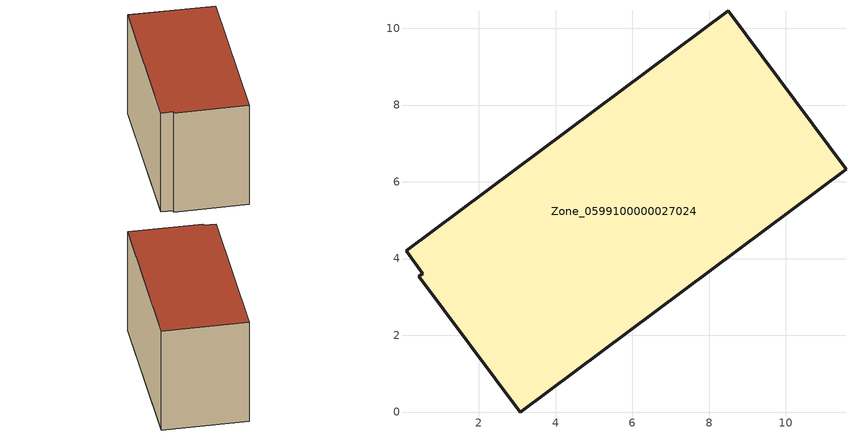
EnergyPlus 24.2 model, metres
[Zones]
Zone_0599100000027024
 floor ground (C_G): 0.11,4.2 8.49,10.45 11.56,6.33 3.07,0 0.44,3.54 0.54,3.6 z0
 wall outside (C_F): 11.56,6.33 8.49,10.45 0.11,4.2 0.54,3.6 0.44,3.54 3.07,0 11.56,6.33 z0:6.76
 roof outside (C_R): 8.49,10.45 0.11,4.2 0.54,3.6 0.44,3.54 3.07,0 11.56,6.33 z6.76
[BUILDING]
Pand.0599100000027024: North Axis=0; Terrain=City; Loads Convergence Tolerance Value=0.04; Temperature Convergence Tolerance Value=0.4; Solar Distribution=FullExterior; Maximum Number of Warmup Days=25; Minimum Number of Warmup Days=1
[Site:Location]
Rotterdam.The.Hague.AP_ZH_NLD Design_Conditions: Latitude=51.96; Longitude=4.45; Time Zone=1; Elevation=-4.5
[SITE:GROUNDTEMPERATURE:BUILDINGSURFACE]
18, 18, 18, 18, 18, 18, 18, 18, 18, 18, 18, 18
[MATERIAL] Thermal Absorptance=0.9; Solar Absorptance=0.7; Visible Absorptance=0.7
Name | Roughness | Thickness | Conductivity | Density | Specific Heat
G.TI.1946 | MediumSmooth | 0.15 | 1 | 540 | 1210
F.TI.1946 | Rough | 0.3 | 0.857143 | 1920 | 840
R.TI.1946 | MediumRough | 0.2 | 0.1 | 1500 | 1000
[CONSTRUCTION]
C_G: G.TI.1946
C_F: F.TI.1946
C_R: R.TI.1946
[ZONE]
Zone_0599100000027024: Type=1; Multiplier=1; Ceiling Height=Autocalculate; Volume=Autocalculate; Floor Area=autocalculate; Part of Total Floor Area=Yes
[ZONEINFILTRATION:DESIGNFLOWRATE]
Infil_Zone_0599100000027024: Zone or ZoneList or Space or SpaceList=Zone_0599100000027024; Schedule=AlwaysOn; Design Flow Rate Calculation Method=Flow/Area; Flow Rate per Floor Area=0.003; Constant Term Coefficient=1; Temperature Term Coefficient=0; Velocity Term Coefficient=0; Velocity Squared Term Coefficient=0
[HVACTEMPLATE:ZONE:IDEALLOADSAIRSYSTEM]
Zone_0599100000027024: Maximum Heating Supply Air Temperature=50; Minimum Cooling Supply Air Temperature=13; Maximum Heating Supply Air Humidity Ratio=0.0156; Minimum Cooling Supply Air Humidity Ratio=0.0077; Heating Limit=NoLimit; Cooling Limit=NoLimit; Dehumidification Control Type=ConstantSensibleHeatRatio; Cooling Sensible Heat Ratio=0.7; Dehumidification Setpoint=60; Humidification Control Type=None; Humidification Setpoint=30; Outdoor Air Method=None; Outdoor Air Flow Rate per Person=0.00944; Outdoor Air Flow Rate per Zone Floor Area=0; Outdoor Air Flow Rate per Zone=0; Demand Controlled Ventilation Type=None; Outdoor Air Economizer Type=NoEconomizer; Heat Recovery Type=None; Sensible Heat Recovery Effectiveness=0.7; Latent Heat Recovery Effectiveness=0.65
[ZONECONTROL:THERMOSTAT]
ThermostatControl_Zone_0599100000027024: Zone or ZoneList=Zone_0599100000027024; Control Type Schedule=DualSetpointControlType; Control 1=Thermostat_Zone_0599100000027024; Temperature Difference Between Cutout And Setpoint=0
[THERMOSTATSETPOINT:DUALSETPOINT]
Thermostat_Zone_0599100000027024: Heating Setpoint Temperature Schedule=HeatingSetpoint_Zone_0599100000027024; Cooling Setpoint Temperature Schedule=CoolingSetpoint_Zone_0599100000027024
[SCHEDULE:COMPACT]
HeatingSetpoint_Zone_0599100000027024: Through: 12/31, For: AllDays, Until: 24:00, 21
CoolingSetpoint_Zone_0599100000027024: Through: 12/31, For: AllDays, Until: 24:00, 24
DualSetpointControlType: Through: 12/31, For: AllDays, Until: 24:00, 4
AlwaysOn: Through: 12/31, For: AllDays, Until: 24:00, 1
